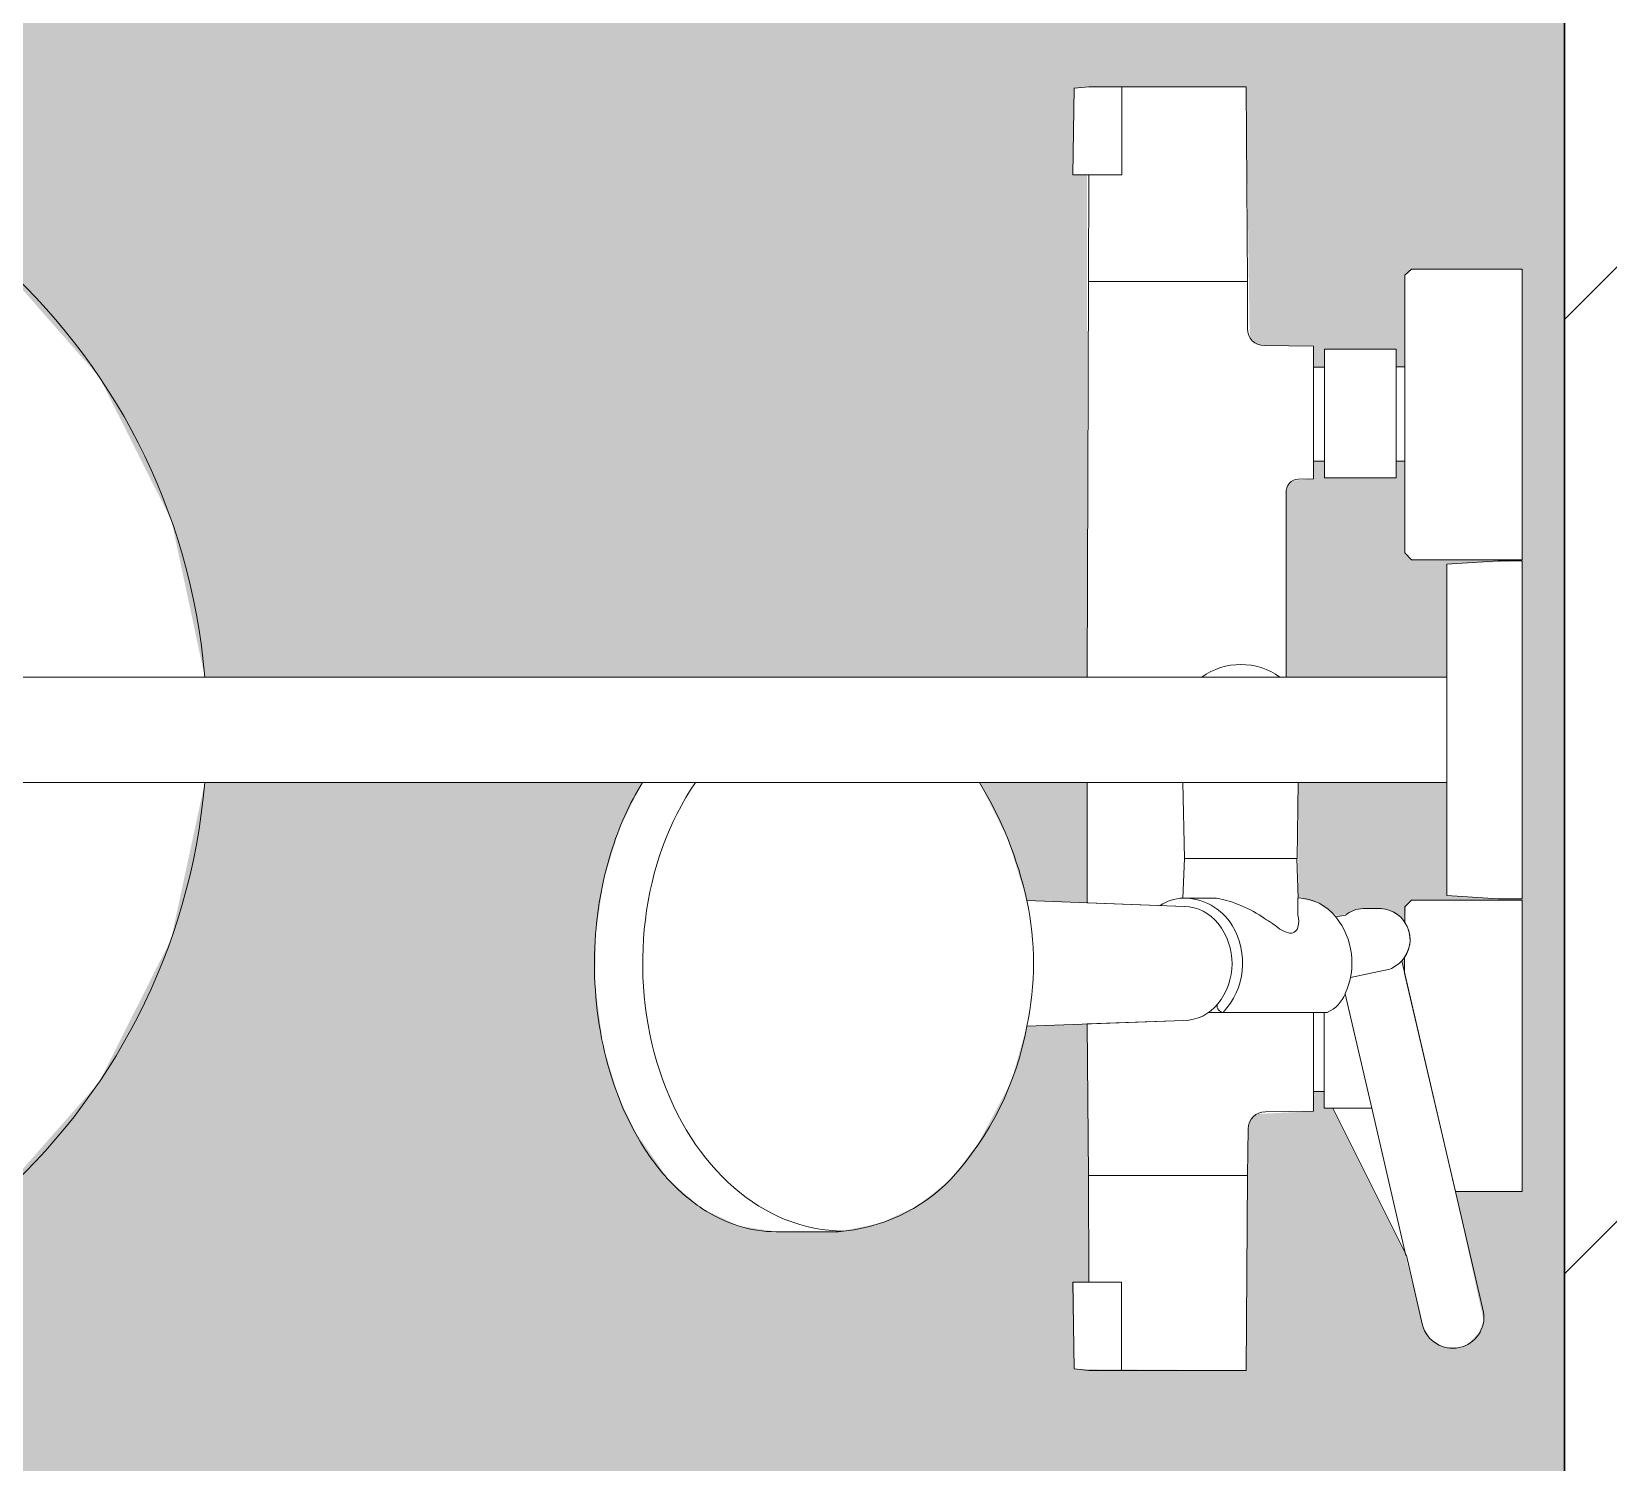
# Model space of a CAD drawing. Header units: millimetres. Extents: x 1680 to 166026, y 35966 to 91121.
# Drawn here: x 75605.6 to 75979.5, y 57343.6 to 57682.9 of the extents above; entities that cross this region are included whole.
import ezdxf

# ---------------------------------------------------------------- set-up
doc = ezdxf.new("R2010")
doc.units = ezdxf.units.MM
for name, color, linetype, lineweight in [('A-AREA-PATT', 32, 'Continuous', 18), ('A-WALL', 255, 'Continuous', 18), ('A-WALL-PATT', 111, 'Continuous', 50), ('P-SANR-FIXT', 252, 'Continuous', 18)]:
    doc.layers.add(name, color=color, linetype=linetype, lineweight=lineweight)

# ---------------------------------------------------------------- blocks, each defined once
blk = doc.blocks.new('Sanitary_Showers_hansgrohe_27133400-Raindance-Select-S-Showerpipe-3 - white_chrome-275599-mebel yerləşmə planı')
at = {"layer": 'P-SANR-FIXT'}
for p, q in [((3178.15, -2213.32), (3178.43, -2192.77)), ((3178.43, -2192.77), (3181.94, -2192.43)), ((3181.94, -2192.43), (3219.2, -2192.43)), ((3189.71, -2213.32), (3189.71, -2192.43)), ((3219.2, -2192.43), (3219.51, -2238.62)), ((3181.89, -2213.32), (3178.15, -2213.32)), ((3181.83, -2238.62), (3181.89, -2213.32)), ((3181.89, -2213.32), (3189.71, -2213.32)), ((3256.83, -2237.11), (3258.46, -2235.64)), ((3258.46, -2235.64), (3284.7, -2235.64)), ((3284.7, -2235.64), (3284.7, -2304.59)), ((3181.51, -2332.4), (3181.83, -2238.62)), ((3181.83, -2238.62), (3219.51, -2238.62)), ((3219.51, -2238.62), (3181.83, -2238.62)), ((3219.51, -2238.62), (3219.51, -2249.85)), ((3256.83, -2302.96), (3256.83, -2237.11)), ((3223.47, -2253.81), (3235.2, -2253.95)), ((3235.2, -2253.95), (3235.2, -2285.38)), ((3237.8, -2254.62), (3254.8, -2254.62)), ((3237.8, -2285.19), (3237.8, -2254.62)), ((3254.8, -2254.62), (3254.8, -2285.19)), ((3235.2, -2281.22), (3235.2, -2258.9)), ((3235.2, -2258.9), (3237.8, -2258.9)), ((3237.8, -2258.9), (3237.8, -2281.22)), ((3254.8, -2258.87), (3256.83, -2258.87)), ((3254.8, -2281.21), (3254.8, -2258.87)), ((3256.83, -2258.87), (3256.83, -2281.21)), ((3237.8, -2281.22), (3235.2, -2281.22)), ((3256.83, -2281.21), (3254.8, -2281.21)), ((3235.2, -2285.38), (3231.63, -2285.46)), ((3254.8, -2285.19), (3237.8, -2285.19)), ((3228.73, -2288.79), (3228.73, -2332.4)), ((3258.46, -2304.59), (3256.83, -2302.96)), ((3284.7, -2304.59), (3258.46, -2304.59)), ((3266.77, -2305.59), (3278.94, -2304.86)), ((3266.77, -2384.22), (3266.77, -2305.59)), ((3278.94, -2304.86), (3284.7, -2304.86)), ((3284.7, -2304.86), (3284.7, -2385.01)), ((2972.3, -2332.4), (2802.95, -2332.4)), ((2802.95, -2332.4), (3266.77, -2332.4)), ((3228.73, -2332.4), (3181.51, -2332.4)), ((3227.22, -2332.4), (3208.7, -2332.4)), ((3266.77, -2332.4), (3266.77, -2357.41)), ((2802.95, -2357.41), (2972.29, -2357.41)), ((3266.77, -2357.41), (2802.95, -2357.41)), ((3076.08, -2357.41), (3156, -2357.41)), ((3181.53, -2385.91), (3181.53, -2357.41)), ((3181.53, -2357.41), (3204.21, -2357.41)), ((3204.21, -2357.41), (3204.56, -2375.43)), ((3204.21, -2357.41), (3231.53, -2357.41)), ((3204.56, -2375.43), (3204.21, -2357.41)), ((3231.53, -2357.41), (3231.28, -2375.43)), ((3204.56, -2375.43), (3204.23, -2384.81)), ((3204.56, -2375.43), (3231.26, -2375.43)), ((3231.28, -2375.43), (3204.56, -2375.43)), ((3231.26, -2375.43), (3231.58, -2384.74)), ((3167.21, -2385.38), (3204.57, -2386.77)), ((3204.23, -2384.81), (3212.2, -2384.81)), ((3231.5, -2388.83), (3231.5, -2384.84)), ((3256.86, -2386.87), (3258.46, -2385.27)), ((3258.46, -2385.27), (3284.7, -2385.27)), ((3278.94, -2385.01), (3266.77, -2384.22)), ((3284.7, -2385.01), (3278.94, -2385.01)), ((3284.7, -2385.27), (3284.7, -2454.37)), ((3204.57, -2386.77), (3181.53, -2385.91)), ((3240.5, -2389.28), (3242.74, -2388.88)), ((3246.94, -2387.27), (3251.23, -2387.27)), ((3256.86, -2390.58), (3256.86, -2386.87)), ((3256.09, -2399.68), (3275.52, -2482.97)), ((3256.78, -2402.62), (3256.78, -2398.83)), ((3253.27, -2401.66), (3243.97, -2403.64)), ((3268.85, -2454.37), (3256.78, -2402.62)), ((3242.73, -2407.47), (3249.03, -2434.62)), ((3249.03, -2434.62), (3242.73, -2407.47)), ((3204.44, -2413.84), (3167.21, -2415.14)), ((3181.52, -2414.64), (3204.44, -2413.84)), ((3181.83, -2450.61), (3181.52, -2414.64)), ((3238.45, -2411.94), (3210.31, -2411.94)), ((3235.2, -2411.94), (3237.72, -2411.94)), ((3235.2, -2430.63), (3235.2, -2411.94)), ((3237.72, -2411.94), (3237.72, -2430.63)), ((3237.72, -2430.63), (3235.2, -2430.63)), ((3235.2, -2430.63), (3235.2, -2435.36)), ((3237.72, -2430.63), (3235.2, -2430.63)), ((3237.72, -2434.62), (3237.72, -2430.63)), ((3235.2, -2435.36), (3223.77, -2435.46)), ((3249.03, -2434.62), (3237.72, -2434.62)), ((3257.21, -2469.58), (3239.79, -2434.62)), ((3239.79, -2434.62), (3249.03, -2434.62)), ((3249.03, -2434.62), (3257.11, -2469.59)), ((3219.7, -2439.53), (3219.51, -2450.61)), ((3219.51, -2450.61), (3181.83, -2450.61)), ((3181.89, -2475.91), (3181.83, -2450.61)), ((3181.83, -2450.61), (3219.51, -2450.61)), ((3219.51, -2450.61), (3219.2, -2496.8)), ((3284.7, -2454.37), (3268.85, -2454.37)), ((3122.47, -2463.92), (3107.75, -2463.92)), ((3261.02, -2486.05), (3257.21, -2469.58)), ((3178.43, -2496.46), (3178.15, -2475.91)), ((3178.15, -2475.91), (3181.89, -2475.91)), ((3181.89, -2475.91), (3189.66, -2475.91)), ((3189.66, -2475.91), (3189.66, -2496.8)), ((3181.94, -2496.8), (3178.43, -2496.46)), ((3219.2, -2496.8), (3181.94, -2496.8))]:
    blk.add_line(p, q, dxfattribs=at)
for centre, radius, start, end in [((2823.34, -2344.81), 149.47, 4.7612, 355.166), ((3223.47, -2249.85), 3.96, 180, 270), ((3231.7, -2288.45), 2.99, 91.3148, 186.4625), ((3217.96, -2345.26), 15.84, 54.2326, 125.7674), ((3077.77, -2404.98), 91.56, 12.3644, 31.3072), ((3099.32, -2400.26), 69.5, 347.6356, 12.3644), ((3099.32, -2400.26), 69.5, 347.6356, 12.3644), ((3204.56, -2394.98), 10.18, 91.8734, 124.1266), ((3204.44, -2398.19), 13.38, 31.0865, 90.9135), ((3206.5, -2414.06), 29.8, 55.0212, 78.9788), ((3231.06, -2396.79), 12.06, 38.5174, 87.5191), ((3204.17, -2397.46), 10.7, 38.1293, 87.8707), ((3204.17, -2397.46), 10.7, 38.1293, 87.8707), ((3225.76, -2390.27), 5.92, 345.9095, 14.0905), ((3226.78, -2400.19), 17.53, 335.4826, 38.5174), ((3226.78, -2400.19), 17.53, 335.4826, 38.5174), ((3247.19, -2394.21), 6.94, 92.1288, 129.8712), ((3250.68, -2394.65), 7.4, 317.0623, 85.7204), ((3200.54, -2400.31), 15.32, 321.2227, 38.1293), ((3200.54, -2400.31), 15.32, 321.2227, 38.1293), ((3201.15, -2400.17), 17.23, 316.9135, 31.0865), ((3208.25, -2415.41), 29.99, 50.7955, 59.2469), ((3231.65, -2384.51), 8.86, 239.9095, 254.0905), ((3229.72, -2391.27), 1.83, 254.0905, 345.9095), ((3250.68, -2394.65), 7.4, 325.567, 33.3172), ((3249.98, -2393.95), 8.38, 293.1362, 316.8638), ((3234.81, -2404.17), 8.58, 295.1306, 337.4135), ((3204.27, -2403.3), 10.54, 270.9416, 321.2227), ((3204.27, -2403.3), 10.54, 270.9416, 321.2227), ((3213.95, -2410.32), 1.64, 171.9712, 262.329), ((3095.48, -2402.21), 72.88, 317.4999, 349.7817), ((3223.77, -2439.53), 4.07, 90, 180), ((3119.34, -2422.3), 41.74, 274.2997, 315.7003), ((3268.19, -2484.12), 7.42, 195.0787, 8.9213)]:
    blk.add_arc(centre, radius, start, end, dxfattribs=at)
blk.add_ellipse((3123.76, -2400.27), major_axis=(0, 63.48), ratio=0.750386, start_param=0.829507, end_param=3.141593, dxfattribs=at)
blk.add_open_spline([(3107.75, -2463.92), (3104.69, -2463.91), (3098.71, -2462.98), (3090.02, -2458.81), (3082.15, -2452.06), (3073.14, -2440.02), (3065.49, -2420.25), (3063.83, -2395.33), (3067.33, -2376.85), (3071.73, -2365.15), (3074.52, -2359.9), (3076.08, -2357.41)], degree=3, knots=[0, 0, 0, 0, 0.090909, 0.181818, 0.272727, 0.363636, 0.545455, 0.727273, 0.863636, 0.931818, 1, 1, 1, 1], dxfattribs=at)

msp = doc.modelspace()

# ---------------------------------------------------------------- hatches: boundary and pattern name
at = {"layer": 'A-AREA-PATT'}
h = msp.add_hatch(color=41, dxfattribs=at)
h.paths.add_polyline_path([(75753.53, 57112.4), (75969.09, 57112.4), (75969.09, 59512.4), (74789.25, 59512.4), (74789.25, 59509.47), (75269.23, 59509.47), (75269.23, 59508.34), (75271.56, 59503.59), (75271.58, 59502.71), (75271.04, 59054.91), (75270.7, 59054.07), (75266.27, 59050.06), (75262.6, 59049.48), (75261.58, 59049.47), (74869.1, 59049.47), (74869.1, 59038.87), (74669.11, 59038.87), (74669.11, 59049.47), (74272.2, 59049.94), (74267.62, 59053.8), (74266.77, 59056.43), (74266.6, 59059.47), (74266.74, 59504.73), (74269.1, 59509.47), (74748.6, 59509.47), (74748.6, 59512.4), (74169.09, 59512.4), (74169.09, 57112.4), (75750.04, 57112.4)], flags=0)
h.paths.add_polyline_path([(75893.61, 57365.41), (75852.83, 57365.75), (75852.83, 57386.3), (75856.29, 57386.3), (75855.92, 57447.57), (75841.61, 57447.07), (75837.93, 57433.9), (75830.23, 57419.49), (75823.62, 57410.76), (75815.8, 57404.48), (75806.71, 57400.24), (75796.87, 57398.29), (75782.16, 57398.29), (75773.16, 57399.69), (75764.56, 57403.83), (75756.74, 57410.53), (75748.98, 57421.66), (75744.76, 57430.32), (75741.12, 57442.53), (75739.31, 57456.35), (75739.37, 57468.94), (75741.33, 57481.96), (75745.09, 57494.1), (75750.48, 57504.8), (75646.69, 57504.8), (75638.7, 57467.67), (75621.62, 57433.74), (75596.53, 57405.22), (75565.06, 57383.94), (75529.24, 57371.28), (75491.4, 57368.06), (75453.96, 57374.48), (75419.34, 57390.14), (75389.8, 57414.01), (75367.22, 57444.56), (75353.07, 57479.81), (75348.27, 57517.49), (75353.12, 57555.17), (75367.31, 57590.41), (75389.93, 57620.93), (75419.51, 57644.76), (75454.14, 57660.37), (75491.58, 57666.75), (75529.43, 57663.48), (75565.23, 57650.77), (75596.67, 57629.46), (75621.72, 57600.9), (75638.77, 57566.95), (75646.7, 57529.81), (75855.91, 57529.81), (75855.91, 57648.89), (75852.55, 57648.89), (75852.83, 57669.44), (75856.35, 57669.78), (75893.61, 57669.78), (75894.45, 57610.38), (75895.9, 57608.93), (75897.88, 57608.4), (75909.61, 57608.26), (75909.61, 57603.31), (75912.21, 57603.31), (75912.21, 57607.59), (75929.21, 57607.59), (75929.21, 57603.33), (75931.23, 57603.33), (75931.23, 57625.1), (75932.86, 57626.57), (75959.1, 57626.57), (75959.1, 57557.62), (75932.86, 57557.62), (75931.23, 57559.25), (75931.23, 57581), (75929.21, 57581), (75929.21, 57577.01), (75912.21, 57577.01), (75912.21, 57580.99), (75909.61, 57580.99), (75909.61, 57576.83), (75904.68, 57576.39), (75903.3, 57574.82), (75903.13, 57573.42), (75903.13, 57529.81), (75941.17, 57529.81), (75941.17, 57556.62), (75959.1, 57557.34), (75959.1, 57477.2), (75949.92, 57477.42), (75941.17, 57477.98), (75941.17, 57504.8), (75905.93, 57504.8), (75905.99, 57477.47), (75910.94, 57476.17), (75915.44, 57473.03), (75918.24, 57474.06), (75919.83, 57474.71), (75923.78, 57474.94), (75927.44, 57474.57), (75930.51, 57472.59), (75931.26, 57471.9), (75931.58, 57475.65), (75932.86, 57476.94), (75959.1, 57476.94), (75959.1, 57407.84), (75943.25, 57407.84), (75949.92, 57377.13), (75948.79, 57374.42), (75946.37, 57371.75), (75944.13, 57370.83), (75940.42, 57370.99), (75937.25, 57372.93), (75935.42, 57376.16), (75931.18, 57393.51), (75914.19, 57427.59), (75912.13, 57427.59), (75912.13, 57431.58), (75909.61, 57431.58), (75909.61, 57426.85), (75896.14, 57426.21), (75894.65, 57424.72), (75894.11, 57422.68), (75893.75, 57386.3)], flags=0)
h.paths.add_polyline_path([(75931.18, 57459.58), (75931.18, 57463.47), (75930.57, 57462.21)], flags=0)
h.paths.add_polyline_path([(75855.93, 57476.3), (75855.93, 57504.8), (75830.4, 57504.8), (75837.16, 57491.28), (75841.61, 57476.83), (75843.22, 57476.77)], flags=0)
h.paths.add_polyline_path([(75626.04, 58775.16), (75610.77, 58775.21), (75595.54, 58776.37), (75580.44, 58778.63), (75565.54, 58781.99), (75550.92, 58786.42), (75536.67, 58791.9), (75522.85, 58798.4), (75509.54, 58805.88), (75496.81, 58814.32), (75484.72, 58823.66), (75468.03, 58839.36), (75462.75, 58844.84), (75452.97, 58856.57), (75444.08, 58868.98), (75436.1, 58882.01), (75429.1, 58895.58), (75423.1, 58909.62), (75418.14, 58924.06), (75414.24, 58938.83), (75411.42, 58953.84), (75409.7, 58969.01), (75409.08, 58985.15), (75403.69, 59344.33), (75391.08, 59344.34), (75387.2, 59345.52), (75385.32, 59347.39), (75384.09, 59351.27), (75383.22, 59499.85), (75384.19, 59501.61), (75386.45, 59503.48), (75390.96, 59504.27), (75401.29, 59504.27), (75401.29, 59509.27), (75836.96, 59509.27), (75836.96, 59504.27), (75848.65, 59504.27), (75852.16, 59503.32), (75855.26, 59499.4), (75855.63, 59497.2), (75853.67, 59348.67), (75852.36, 59346.54), (75851.77, 59345.95), (75846.16, 59344.21), (75834.49, 59344.21), (75828.81, 58969.01), (75827.06, 58953.84), (75824.21, 58938.83), (75820.28, 58924.06), (75815.28, 58909.62), (75809.25, 58895.58), (75802.2, 58882.01), (75794.19, 58868.98), (75783.38, 58854.33), (75770.15, 58839.36), (75764.74, 58833.85), (75752.39, 58822.78), (75740.25, 58813.52), (75723.46, 58802.95), (75714.1, 58797.77), (75700.24, 58791.36), (75685.95, 58785.97), (75671.31, 58781.64), (75656.39, 58778.38), (75641.27, 58776.22), (75626.76, 58775.21)], flags=0)
at = {"layer": 'A-WALL-PATT', "lineweight": 18}
h = msp.add_hatch(dxfattribs=at)
h.set_pattern_fill('FP_1', color=256, style=0, pattern_type=2)
h.set_pattern_definition([(45, (57399.48, 59862.21), (-113.1371, 113.1371), [])])
h.paths.add_polyline_path([(76369.09, 45872.4), (76369.09, 66272.4), (75969.09, 66272.4), (75969.09, 45872.4)], flags=0)

# ---------------------------------------------------------------- linework, layer by layer
at = {"layer": 'A-WALL', "lineweight": 30}
msp.add_line((75969.09, 59512.4), (75969.09, 57112.4), dxfattribs=at)

# ---------------------------------------------------------------- block references
at = {"layer": 'P-SANR-FIXT'}
msp.add_blockref('Sanitary_Showers_hansgrohe_27133400-Raindance-Select-S-Showerpipe-3 - white_chrome-275599-mebel yerləşmə planı', (72674.4, 59862.21), dxfattribs=at)

doc.saveas('drawing.dxf')
